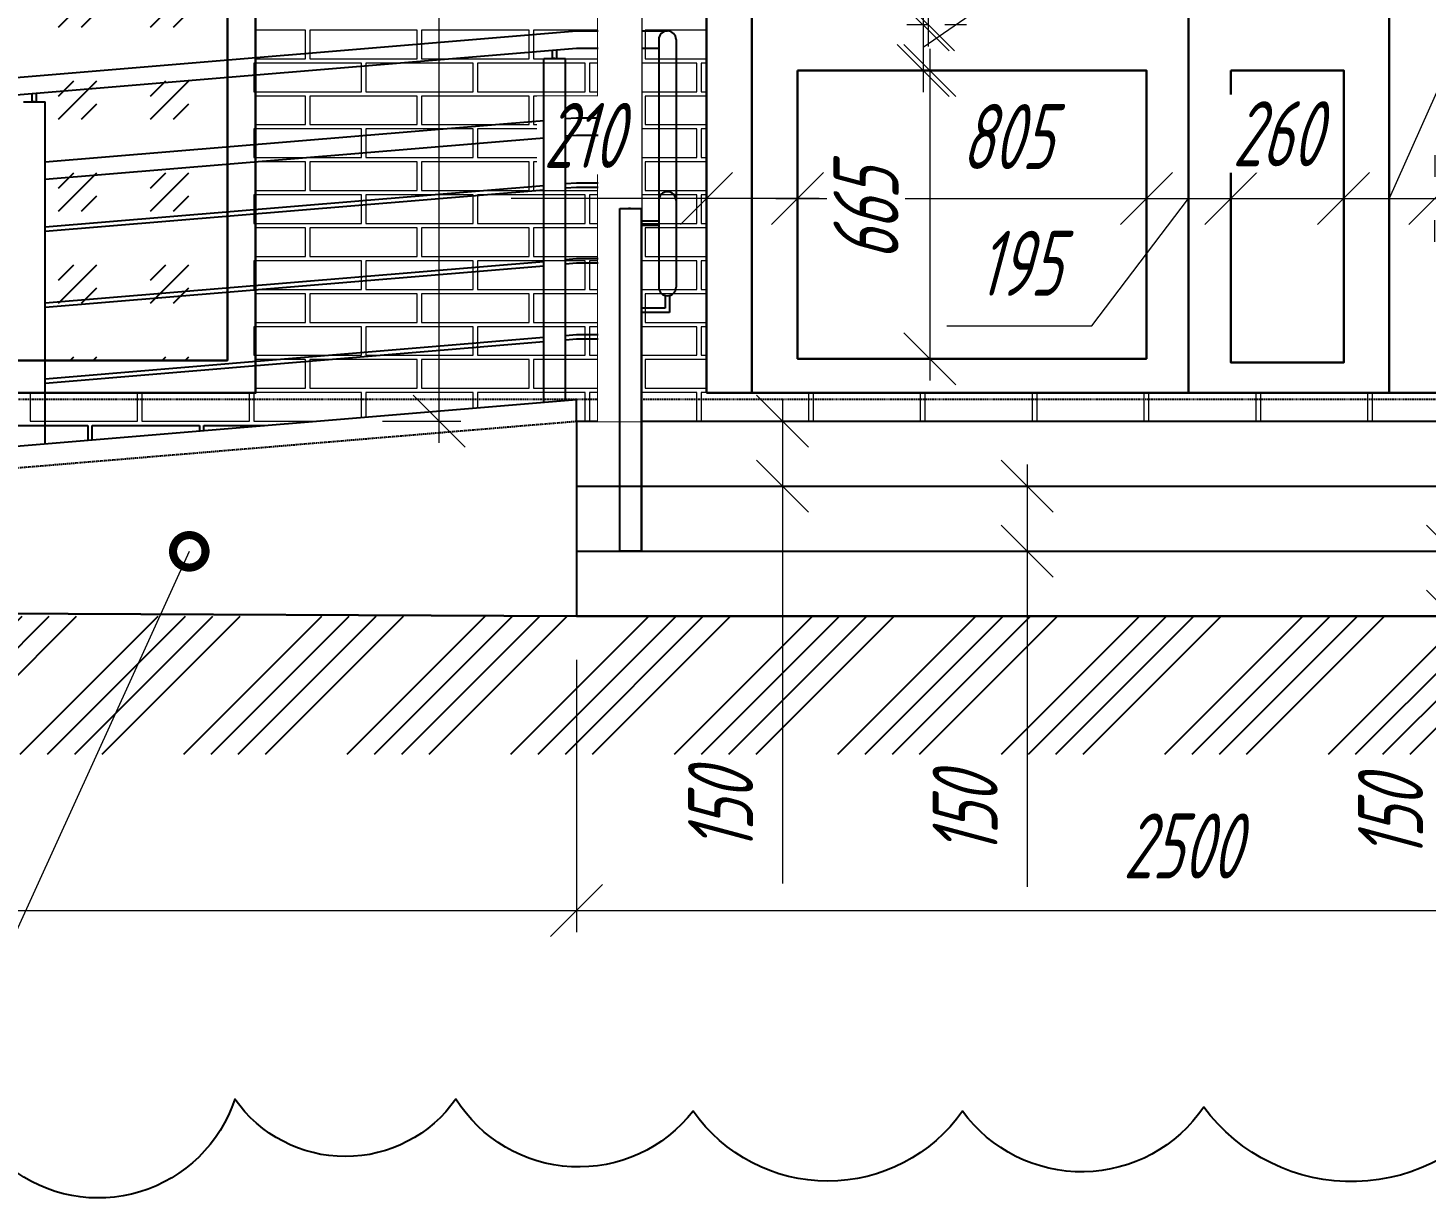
# Model space of a CAD drawing. Header units: millimetres. Extents: x -85477 to 745244, y -3684 to 128206.
# Drawn here: x 716084 to 719309, y 87668 to 90367 of the extents above; entities that cross this region are included whole.
import ezdxf

# ---------------------------------------------------------------- set-up
doc = ezdxf.new("R2010")
doc.units = ezdxf.units.MM
doc.set_wipeout_variables(frame=1)
doc.linetypes.add('HIDDEN2', pattern=[4.7625, 3.175, -1.5875])
doc.linetypes.add('JIS_02_0.7', pattern=[1.35, 0.75, -0.6])
for name, color, linetype, lineweight in [('РАЗМЕРЫ', 5, 'Continuous', 15), ('СТЕНЫ 01', 7, 'Continuous', 50), ('ТЕКСТ', 106, 'Continuous', 20)]:
    doc.layers.add(name, color=color, linetype=linetype, lineweight=lineweight)
doc.layers.add('ШТРИХОВКА', color=3, linetype='Continuous', transparency=0.5)
doc.styles.add('ism - 01', font='simplex.shx', dxfattribs={"width": 0.62, "oblique": 15, "height": 150})
doc.dimstyles.new('ism - 01', dxfattribs={"dimtxt": 150, "dimasz": 120, "dimexe": 50, "dimexo": 100, "dimgap": 65, "dimtad": 1, "dimdec": 0, "dimtxsty": 'ism - 01', "dimblk": 'OBLIQUE', "dimcen": 0, "dimdle": 50, "dimadec": 0, "dimazin": 0, "dimtfac": 1, "dimtdec": 0, "dimtmove": 0, "dimatfit": 3, "dimldrblk": 'OBLIQUE', "dimfxl": 1, "dimlwd": -1, "dimlwe": -1, "dimarcsym": 0})
doc.dimstyles.new('ism - 02', dxfattribs={"dimtxt": 150, "dimasz": 120, "dimexe": 50, "dimexo": 100, "dimgap": 65, "dimtad": 1, "dimdec": 0, "dimtxsty": 'ism - 01', "dimblk": 'OBLIQUE', "dimcen": 0, "dimdle": 50, "dimadec": 0, "dimazin": 0, "dimtfac": 1, "dimtdec": 0, "dimtmove": 1, "dimatfit": 3, "dimldrblk": 'OBLIQUE', "dimfxl": 1, "dimlwd": -1, "dimlwe": -1, "dimarcsym": 0})

# ---------------------------------------------------------------- blocks, each defined once
blk = doc.blocks.new('_Oblique')
at = {"color": 0, "lineweight": -2}
blk.add_line((-0.5, -0.5), (0.5, 0.5), dxfattribs=at)
blk = doc.blocks.new('*D327')
at = {"layer": 'Defpoints', "color": 0}
for p in [(716609.5, 92450), (717032.9, 92450), (716802.2, 89460)]:
    blk.add_point(p, dxfattribs=at)
at = {"layer": 'РАЗМЕРЫ', "color": 0}
for p, q in [((717032.9, 89410), (717032.9, 92500)), ((716709.5, 92450), (717082.9, 92450)), ((716902.2, 89460), (717082.9, 89460))]:
    blk.add_line(p, q, dxfattribs=at)
at = {"layer": 'РАЗМЕРЫ', "color": 0, "xscale": 120, "yscale": 120, "zscale": 120}
for p, rotation in [((717032.9, 92450), 90), ((717032.9, 89460), 270)]:
    blk.add_blockref('_Oblique', p, dxfattribs=dict(at, rotation=rotation))
at = {"layer": 'РАЗМЕРЫ', "color": 0, "insert": (716882.7, 90955), "char_height": 150, "attachment_point": 5, "rotation": 90, "style": 'ism - 01', "bg_fill": 3, "box_fill_scale": 1.1, "bg_fill_color": 256, "bg_fill_true_color": 13158600, "bg_fill_transparency": 0}
blk.add_mtext('2990', dxfattribs=at)
blk = doc.blocks.new('*D468')
at = {"layer": 'Defpoints', "color": 0}
for p in [(717649.5, 89973.3), (717649.5, 89973.3), (717859.6, 89973.3)]:
    blk.add_point(p, dxfattribs=at)
at = {"layer": 'РАЗМЕРЫ', "color": 0, "linetype": 'Continuous'}
for p, q in [((717649.5, 90073.3), (717649.5, 90023.3)), ((717859.6, 90073.3), (717859.6, 90023.3)), ((717649.5, 89973.3), (717198.9, 89973.3)), ((717909.6, 89973.3), (717649.5, 89973.3))]:
    blk.add_line(p, q, dxfattribs=at)
at = {"layer": 'РАЗМЕРЫ', "color": 0, "xscale": 120, "yscale": 120, "zscale": 120, "rotation": 180}
blk.add_blockref('_Oblique', (717649.5, 89973.3), dxfattribs=at)
at = {"layer": 'РАЗМЕРЫ', "color": 0, "xscale": 120, "yscale": 120, "zscale": 120}
blk.add_blockref('_Oblique', (717859.6, 89973.3), dxfattribs=at)
at = {"layer": 'РАЗМЕРЫ', "color": 0, "insert": (717364.2, 90119.1), "char_height": 150, "attachment_point": 5, "style": 'ism - 01', "bg_fill": 3, "box_fill_scale": 1.1, "bg_fill_color": 256, "bg_fill_true_color": 13158600, "bg_fill_transparency": 0}
blk.add_mtext('210', dxfattribs=at)
blk = doc.blocks.new('*D469')
at = {"layer": 'Defpoints', "color": 0}
for p in [(717859.6, 89973.3), (718664.4, 89973.3), (718664.4, 89973.3)]:
    blk.add_point(p, dxfattribs=at)
at = {"layer": 'РАЗМЕРЫ', "color": 0, "linetype": 'Continuous'}
for p, q in [((717859.6, 90073.3), (717859.6, 90023.3)), ((718664.4, 90073.3), (718664.4, 90023.3)), ((717809.6, 89973.3), (718714.4, 89973.3))]:
    blk.add_line(p, q, dxfattribs=at)
at = {"layer": 'РАЗМЕРЫ', "color": 0, "xscale": 120, "yscale": 120, "zscale": 120, "rotation": 180}
blk.add_blockref('_Oblique', (717859.6, 89973.3), dxfattribs=at)
at = {"layer": 'РАЗМЕРЫ', "color": 0, "xscale": 120, "yscale": 120, "zscale": 120}
blk.add_blockref('_Oblique', (718664.4, 89973.3), dxfattribs=at)
at = {"layer": 'РАЗМЕРЫ', "color": 0, "insert": (718342.1, 90116.4), "char_height": 150, "attachment_point": 5, "style": 'ism - 01', "bg_fill": 3, "box_fill_scale": 1.1, "bg_fill_color": 256, "bg_fill_true_color": 13158600, "bg_fill_transparency": 0}
blk.add_mtext('805', dxfattribs=at)
blk = doc.blocks.new('*D470')
at = {"layer": 'Defpoints', "color": 0}
for p in [(718664.4, 89973.3), (718859.4, 89973.3), (718859.4, 89973.3)]:
    blk.add_point(p, dxfattribs=at)
at = {"layer": 'РАЗМЕРЫ', "color": 0, "linetype": 'Continuous'}
for p, q in [((718538.6, 89679.7), (718761.9, 89973.3)), ((718614.4, 89973.3), (718909.4, 89973.3)), ((718664.4, 89873.3), (718664.4, 89923.3)), ((718859.4, 89873.3), (718859.4, 89923.3)), ((718204.1, 89679.7), (718538.6, 89679.7))]:
    blk.add_line(p, q, dxfattribs=at)
at = {"layer": 'РАЗМЕРЫ', "color": 0, "xscale": 120, "yscale": 120, "zscale": 120, "rotation": 180}
blk.add_blockref('_Oblique', (718664.4, 89973.3), dxfattribs=at)
at = {"layer": 'РАЗМЕРЫ', "color": 0, "xscale": 120, "yscale": 120, "zscale": 120}
blk.add_blockref('_Oblique', (718859.4, 89973.3), dxfattribs=at)
at = {"layer": 'РАЗМЕРЫ', "color": 0, "insert": (718371.4, 89824.1), "char_height": 150, "attachment_point": 5, "style": 'ism - 01', "bg_fill": 3, "box_fill_scale": 1.1, "bg_fill_color": 256, "bg_fill_true_color": 13158600, "bg_fill_transparency": 0}
blk.add_mtext('195', dxfattribs=at)
blk = doc.blocks.new('*D471')
at = {"layer": 'Defpoints', "color": 0}
for p in [(718859.4, 89973.3), (719119.4, 89973.3), (719119.4, 89973.3)]:
    blk.add_point(p, dxfattribs=at)
at = {"layer": 'РАЗМЕРЫ', "color": 0, "linetype": 'Continuous'}
for p, q in [((718859.4, 90073.3), (718859.4, 90023.3)), ((719119.4, 90073.3), (719119.4, 90023.3)), ((718809.4, 89973.3), (719169.4, 89973.3))]:
    blk.add_line(p, q, dxfattribs=at)
at = {"layer": 'РАЗМЕРЫ', "color": 0, "xscale": 120, "yscale": 120, "zscale": 120, "rotation": 180}
blk.add_blockref('_Oblique', (718859.4, 89973.3), dxfattribs=at)
at = {"layer": 'РАЗМЕРЫ', "color": 0, "xscale": 120, "yscale": 120, "zscale": 120}
blk.add_blockref('_Oblique', (719119.4, 89973.3), dxfattribs=at)
at = {"layer": 'РАЗМЕРЫ', "color": 0, "insert": (718964.4, 90122.9), "char_height": 150, "attachment_point": 5, "style": 'ism - 01', "bg_fill": 3, "box_fill_scale": 1.1, "bg_fill_color": 256, "bg_fill_true_color": 13158600, "bg_fill_transparency": 0}
blk.add_mtext('260', dxfattribs=at)
blk = doc.blocks.new('*D472')
at = {"layer": 'Defpoints', "color": 0}
for p in [(719119.4, 89973.3), (719329.5, 89973.3), (719329.5, 89973.3)]:
    blk.add_point(p, dxfattribs=at)
at = {"layer": 'РАЗМЕРЫ', "color": 0, "linetype": 'Continuous'}
for p, q in [((719350.1, 90254.5), (719224.5, 89973.3)), ((719680.7, 90254.5), (719350.1, 90254.5)), ((719069.4, 89973.3), (719379.5, 89973.3)), ((719119.4, 89873.3), (719119.4, 89923.3)), ((719329.5, 89873.3), (719329.5, 89923.3))]:
    blk.add_line(p, q, dxfattribs=at)
at = {"layer": 'РАЗМЕРЫ', "color": 0, "xscale": 120, "yscale": 120, "zscale": 120, "rotation": 180}
blk.add_blockref('_Oblique', (719119.4, 89973.3), dxfattribs=at)
at = {"layer": 'РАЗМЕРЫ', "color": 0, "xscale": 120, "yscale": 120, "zscale": 120}
blk.add_blockref('_Oblique', (719329.5, 89973.3), dxfattribs=at)
at = {"layer": 'РАЗМЕРЫ', "color": 0, "insert": (719515.4, 90400.3), "char_height": 150, "attachment_point": 5, "style": 'ism - 01', "bg_fill": 3, "box_fill_scale": 1.1, "bg_fill_color": 256, "bg_fill_true_color": 13158600, "bg_fill_transparency": 0}
blk.add_mtext('210', dxfattribs=at)
blk = doc.blocks.new('*D473')
at = {"layer": 'Defpoints', "color": 0}
for p in [(719329.5, 89973.3), (719729.5, 89973.3), (719729.5, 89973.3)]:
    blk.add_point(p, dxfattribs=at)
at = {"layer": 'РАЗМЕРЫ', "color": 0, "linetype": 'Continuous'}
for p, q in [((719329.5, 90073.3), (719329.5, 90023.3)), ((719729.5, 90073.3), (719729.5, 90023.3)), ((719279.5, 89973.3), (719779.5, 89973.3))]:
    blk.add_line(p, q, dxfattribs=at)
at = {"layer": 'РАЗМЕРЫ', "color": 0, "xscale": 120, "yscale": 120, "zscale": 120, "rotation": 180}
blk.add_blockref('_Oblique', (719329.5, 89973.3), dxfattribs=at)
at = {"layer": 'РАЗМЕРЫ', "color": 0, "xscale": 120, "yscale": 120, "zscale": 120}
blk.add_blockref('_Oblique', (719729.5, 89973.3), dxfattribs=at)
at = {"layer": 'РАЗМЕРЫ', "color": 0, "insert": (719529.5, 90113.3), "char_height": 150, "attachment_point": 5, "style": 'ism - 01', "bg_fill": 3, "box_fill_scale": 1.1, "bg_fill_color": 256, "bg_fill_true_color": 13158600, "bg_fill_transparency": 0}
blk.add_mtext('400', dxfattribs=at)
blk = doc.blocks.new('*D480')
at = {"layer": 'Defpoints', "color": 0}
for p in [(718162, 91569), (718262, 91569), (718262, 90374)]:
    blk.add_point(p, dxfattribs=at)
at = {"layer": 'РАЗМЕРЫ', "color": 0, "linetype": 'Continuous'}
for p, q in [((718162, 90324), (718162, 91619)), ((718162, 91569), (718112, 91569)), ((718162, 90374), (718112, 90374))]:
    blk.add_line(p, q, dxfattribs=at)
at = {"layer": 'РАЗМЕРЫ', "color": 0, "xscale": 120, "yscale": 120, "zscale": 120}
for p, rotation in [((718162, 91569), 90), ((718162, 90374), 270)]:
    blk.add_blockref('_Oblique', p, dxfattribs=dict(at, rotation=rotation))
at = {"layer": 'РАЗМЕРЫ', "color": 0, "insert": (718017.7, 90971.5), "char_height": 150, "attachment_point": 5, "rotation": 90, "style": 'ism - 01', "bg_fill": 3, "box_fill_scale": 1.1, "bg_fill_color": 256, "bg_fill_true_color": 13158600, "bg_fill_transparency": 0}
blk.add_mtext('1195', dxfattribs=at)
blk = doc.blocks.new('*D481')
at = {"layer": 'Defpoints', "color": 0}
for p in [(718149.5, 90374), (718149.5, 90269), (718165, 90269)]:
    blk.add_point(p, dxfattribs=at)
at = {"layer": 'РАЗМЕРЫ', "color": 0, "linetype": 'Continuous'}
for p, q in [((718422.4, 90844.9), (718422.4, 90510.5)), ((718422.4, 90510.5), (718149.5, 90321.5)), ((718149.5, 90424), (718149.5, 90219)), ((718249.5, 90374), (718199.5, 90374)), ((718065, 90269), (718099.5, 90269))]:
    blk.add_line(p, q, dxfattribs=at)
at = {"layer": 'РАЗМЕРЫ', "color": 0, "xscale": 120, "yscale": 120, "zscale": 120}
for p, rotation in [((718149.5, 90374), 270), ((718149.5, 90269), 90)]:
    blk.add_blockref('_Oblique', p, dxfattribs=dict(at, rotation=rotation))
at = {"layer": 'РАЗМЕРЫ', "color": 0, "insert": (718279.3, 90677.7), "char_height": 150, "attachment_point": 5, "rotation": 90, "style": 'ism - 01', "bg_fill": 3, "box_fill_scale": 1.1, "bg_fill_color": 256, "bg_fill_true_color": 13158600, "bg_fill_transparency": 0}
blk.add_mtext('105', dxfattribs=at)
blk = doc.blocks.new('*D482')
at = {"layer": 'Defpoints', "color": 0}
for p in [(718165, 90269), (718165, 89604), (718165, 89604)]:
    blk.add_point(p, dxfattribs=at)
at = {"layer": 'РАЗМЕРЫ', "color": 0, "linetype": 'Continuous'}
for p, q in [((718165, 90319), (718165, 89554)), ((718265, 90269), (718215, 90269)), ((718265, 89604), (718215, 89604))]:
    blk.add_line(p, q, dxfattribs=at)
at = {"layer": 'РАЗМЕРЫ', "color": 0, "xscale": 120, "yscale": 120, "zscale": 120}
for p, rotation in [((718165, 90269), 90), ((718165, 89604), 270)]:
    blk.add_blockref('_Oblique', p, dxfattribs=dict(at, rotation=rotation))
at = {"layer": 'РАЗМЕРЫ', "color": 0, "insert": (718017.6, 89936.5), "char_height": 150, "attachment_point": 5, "rotation": 90, "style": 'ism - 01', "bg_fill": 3, "box_fill_scale": 1.1, "bg_fill_color": 256, "bg_fill_true_color": 13158600, "bg_fill_transparency": 0}
blk.add_mtext('665', dxfattribs=at)
blk = doc.blocks.new('*D1115')
at = {"layer": 'Defpoints', "color": 0}
for p in [(717957.2, 89459.9), (717825.3, 89309.9), (717957.2, 89309.9)]:
    blk.add_point(p, dxfattribs=at)
at = {"layer": 'РАЗМЕРЫ', "color": 0}
for p, q in [((717825.3, 89509.9), (717825.3, 89259.9)), ((717857.2, 89459.9), (717775.3, 89459.9)), ((717857.2, 89309.9), (717775.3, 89309.9)), ((717825.3, 89309.9), (717825.3, 88393.9))]:
    blk.add_line(p, q, dxfattribs=at)
at = {"layer": 'РАЗМЕРЫ', "color": 0, "xscale": 120, "yscale": 120, "zscale": 120}
for p, rotation in [((717825.3, 89459.9), 90), ((717825.3, 89309.9), 270)]:
    blk.add_blockref('_Oblique', p, dxfattribs=dict(at, rotation=rotation))
at = {"layer": 'РАЗМЕРЫ', "color": 0, "insert": (717682.2, 88559.2), "char_height": 150, "attachment_point": 5, "rotation": 90, "style": 'ism - 01'}
blk.add_mtext('150', dxfattribs=at)
blk = doc.blocks.new('*D1120')
at = {"layer": 'Defpoints', "color": 0}
for p in [(719849.5, 89310), (718389.3, 89160), (719849.5, 89160)]:
    blk.add_point(p, dxfattribs=at)
at = {"layer": 'РАЗМЕРЫ', "color": 0}
for p, q in [((718389.3, 89360), (718389.3, 89110)), ((719749.5, 89310), (718339.3, 89310)), ((719749.5, 89160), (718339.3, 89160)), ((718389.3, 89160), (718389.3, 88385.7))]:
    blk.add_line(p, q, dxfattribs=at)
at = {"layer": 'РАЗМЕРЫ', "color": 0, "xscale": 120, "yscale": 120, "zscale": 120}
for p, rotation in [((718389.3, 89310), 90), ((718389.3, 89160), 270)]:
    blk.add_blockref('_Oblique', p, dxfattribs=dict(at, rotation=rotation))
at = {"layer": 'РАЗМЕРЫ', "color": 0, "insert": (718246.2, 88551), "char_height": 150, "attachment_point": 5, "rotation": 90, "style": 'ism - 01'}
blk.add_mtext('150', dxfattribs=at)
blk = doc.blocks.new('*D1122')
at = {"layer": 'Defpoints', "color": 0}
for p in [(719849.5, 89160), (719370.6, 89010), (719849.5, 89010)]:
    blk.add_point(p, dxfattribs=at)
at = {"layer": 'РАЗМЕРЫ', "color": 0}
for p, q in [((719370.6, 89210), (719370.6, 88960)), ((719749.5, 89160), (719320.6, 89160)), ((719749.5, 89010), (719320.6, 89010)), ((719370.6, 89010), (719370.6, 88377.4))]:
    blk.add_line(p, q, dxfattribs=at)
at = {"layer": 'РАЗМЕРЫ', "color": 0, "xscale": 120, "yscale": 120, "zscale": 120}
for p, rotation in [((719370.6, 89160), 90), ((719370.6, 89010), 270)]:
    blk.add_blockref('_Oblique', p, dxfattribs=dict(at, rotation=rotation))
at = {"layer": 'РАЗМЕРЫ', "color": 0, "insert": (719227.5, 88542.7), "char_height": 150, "attachment_point": 5, "rotation": 90, "style": 'ism - 01'}
blk.add_mtext('150', dxfattribs=at)
blk = doc.blocks.new('_DotSmall')
at = {"color": 0, "linetype": 'ByBlock', "const_width": 0.5}
blk.add_lwpolyline([(-0.0625, 0, 1), (0.0625, 0, 1)], format="xyb", close=True, dxfattribs=at)
blk = doc.blocks.new('*D1139')
at = {"layer": 'Defpoints', "color": 0}
for p in [(712249.5, 89060.3), (717349.5, 89009.9), (717349.5, 88331.4)]:
    blk.add_point(p, dxfattribs=at)
at = {"layer": 'РАЗМЕРЫ', "color": 0}
for p, q in [((712249.5, 88960.3), (712249.5, 88281.4)), ((717349.5, 88909.9), (717349.5, 88281.4)), ((712199.5, 88331.4), (717399.5, 88331.4))]:
    blk.add_line(p, q, dxfattribs=at)
at = {"layer": 'РАЗМЕРЫ', "color": 0, "xscale": 120, "yscale": 120, "zscale": 120, "rotation": 180}
blk.add_blockref('_Oblique', (712249.5, 88331.4), dxfattribs=at)
at = {"layer": 'РАЗМЕРЫ', "color": 0, "xscale": 120, "yscale": 120, "zscale": 120}
blk.add_blockref('_Oblique', (717349.5, 88331.4), dxfattribs=at)
at = {"layer": 'РАЗМЕРЫ', "color": 0, "insert": (714799.5, 88474.5), "char_height": 150, "attachment_point": 5, "style": 'ism - 01'}
blk.add_mtext('5100', dxfattribs=at)
blk = doc.blocks.new('*D1140')
at = {"layer": 'Defpoints', "color": 0}
for p in [(717349.5, 89009.9), (719849.5, 89010), (719849.5, 88331.4)]:
    blk.add_point(p, dxfattribs=at)
at = {"layer": 'РАЗМЕРЫ', "color": 0}
for p, q in [((717349.5, 88909.9), (717349.5, 88281.4)), ((719849.5, 88910), (719849.5, 88281.4)), ((717299.5, 88331.4), (719899.5, 88331.4))]:
    blk.add_line(p, q, dxfattribs=at)
at = {"layer": 'РАЗМЕРЫ', "color": 0, "xscale": 120, "yscale": 120, "zscale": 120, "rotation": 180}
blk.add_blockref('_Oblique', (717349.5, 88331.4), dxfattribs=at)
at = {"layer": 'РАЗМЕРЫ', "color": 0, "xscale": 120, "yscale": 120, "zscale": 120}
blk.add_blockref('_Oblique', (719849.5, 88331.4), dxfattribs=at)
at = {"layer": 'РАЗМЕРЫ', "color": 0, "insert": (718745.5, 88480.3), "char_height": 150, "attachment_point": 5, "style": 'ism - 01'}
blk.add_mtext('2500', dxfattribs=at)

msp = doc.modelspace()

# ---------------------------------------------------------------- hatches: boundary and pattern name
at = {"layer": 'ШТРИХОВКА', "transparency": 33554508}
h = msp.add_hatch(dxfattribs=at)
h.set_pattern_fill('GOST_GLASS', color=4, scale=25)
h.set_pattern_definition([(45, (63000, 1e-11), (212.132034, 0), [125, -175]), (45, (63053.03, 1e-11), (212.132034, 0), [50, -250]), (45, (63000, 53.03), (212.132034, 0), [50, -250])])
h.paths.add_polyline_path([(710789.5, 92351), (713331.5, 92351), (713331.5, 91686), (710789.5, 91686)])
h.paths.add_polyline_path([(713331.5, 91636), (712089.5, 91636), (712089.5, 89590), (713331.5, 89590)])
h.paths.add_polyline_path([(710789.5, 91636), (712034.5, 91636), (712034.5, 89590), (710789.5, 89590)])
h.paths.add_polyline_path([(716544.5, 91650), (715554.5, 91650), (715554.5, 89600), (716544.5, 89600)])
h.paths.add_polyline_path([(714504.5, 91650), (715499.5, 91650), (715499.5, 89600), (714504.5, 89600)])
h.paths.add_polyline_path([(714504.5, 92365), (716544.5, 92365), (716544.5, 91700), (714504.5, 91700)])
at = {"layer": 'ШТРИХОВКА', "true_color": 0x000000}
h = msp.add_hatch(dxfattribs=at)
h.set_pattern_fill('ANSI34', color=18, scale=14)
h.set_pattern_definition([(45, (94518.35, 11778.1), (-188.58538, 188.58538), []), (45, (94581.21, 11778.1), (-188.58538, 188.58538), []), (45, (94644.08, 11778.1), (-188.58538, 188.58538), []), (45, (94706.94, 11778.1), (-188.58538, 188.58538), [])])
h.paths.add_polyline_path([(707934.4, 89010.3), (722324, 89010.3), (722324, 88692), (707934.4, 88692)])

# ---------------------------------------------------------------- linework, layer by layer
for p, q in [((717294.5, 90296.1), (717294.5, 90315.3)), ((717304.5, 90296.1), (717304.5, 90316.1)), ((717274.5, 90296.1), (717324.5, 90296.1)), ((717299.5, 90296.1), (717294.5, 90296.1)), ((717299.5, 90296.1), (717304.5, 90296.1)), ((716094.5, 90196.2), (716094.5, 90215.4)), ((716104.5, 90196.2), (716104.5, 90216.2)), ((716074.5, 90196.2), (716124.5, 90196.2)), ((716099.5, 90196.2), (716094.5, 90196.2)), ((716099.5, 90196.2), (716104.5, 90196.2)), ((716124.5, 89407.9), (716124.5, 90196.2)), ((717324.5, 89832.8), (717349.5, 89834.9)), ((717324.5, 89822.8), (717349.5, 89824.9)), ((717554.5, 89749.7), (717554.5, 89720.9)), ((717564.5, 89749.7), (717564.5, 89710.9)), ((717324.5, 89657.8), (717349.5, 89659.9)), ((717324.5, 89647.8), (717349.5, 89649.9)), ((717349.5, 89459.9), (717349.5, 89509.9)), ((717349.5, 89459.9), (719849.5, 89460)), ((717349.5, 89460), (717349.5, 89009.9)), ((717349.5, 89309.9), (719849.5, 89310)), ((717349.5, 89159.9), (719849.5, 89160)), ((717499.5, 89159.9), (717449.5, 89159.9))]:
    msp.add_line(p, q)
at = {"color": 9}
for p, q in [((715974.5, 89450), (716222.5, 89450)), ((716222.5, 89450), (716222.5, 89416)), ((716232.5, 89450), (716480.5, 89450)), ((716232.5, 89416.9), (716232.5, 89450)), ((716480.5, 89450), (716480.5, 89437.5)), ((716490.5, 89438.3), (716490.5, 89450))]:
    msp.add_line(p, q, dxfattribs=at)
at = {"lineweight": 30}
for p, q in [((707916, 89057), (717349.5, 89009.9)), ((717349.5, 89009.9), (719849.5, 89010))]:
    msp.add_line(p, q, dxfattribs=at)
msp.add_lwpolyline([(717499.5, 89460), (717399.5, 89460), (717399.5, 92477), (717499.5, 92477)], close=True)
msp.add_lwpolyline([(717349.5, 89460), (719849.5, 89460), (719849.5, 89000)])
for centre, start, end in [((717559.5, 90339.9), 0, 180), ((717559.5, 89769.1), 180, 0)]:
    msp.add_arc(centre, 20, start, end)
at = {"layer": 'РАЗМЕРЫ', "color": 9, "transparency": 33554559}
for points in [[(716609.5, 90295.9), (716724.5, 90295.9), (716724.5, 90361.9), (716609.5, 90361.9)], [(717649.5, 90361.9), (717508.5, 90361.9), (717508.5, 90295.9), (717649.5, 90295.9)], [(717649.5, 90285.9), (717637.5, 90285.9), (717637.5, 90219.9), (717649.5, 90219.9)], [(716609.5, 90143.9), (716724.5, 90143.9), (716724.5, 90209.9), (716609.5, 90209.9)], [(717649.5, 90209.9), (717508.5, 90209.9), (717508.5, 90143.9), (717649.5, 90143.9)], [(717649.5, 90133.9), (717637.5, 90133.9), (717637.5, 90067.9), (717649.5, 90067.9)], [(716609.5, 89991.9), (716724.5, 89991.9), (716724.5, 90057.9), (716609.5, 90057.9)], [(717649.5, 90057.9), (717508.5, 90057.9), (717508.5, 89991.9), (717649.5, 89991.9)], [(717649.5, 89981.9), (717637.5, 89981.9), (717637.5, 89915.9), (717649.5, 89915.9)], [(716609.5, 89839.9), (716724.5, 89839.9), (716724.5, 89905.9), (716609.5, 89905.9)], [(717649.5, 89905.9), (717508.5, 89905.9), (717508.5, 89839.9), (717649.5, 89839.9)], [(717649.5, 89829.9), (717637.5, 89829.9), (717637.5, 89763.9), (717649.5, 89763.9)], [(716609.5, 89687.9), (716724.5, 89687.9), (716724.5, 89753.9), (716609.5, 89753.9)], [(717649.5, 89753.9), (717508.5, 89753.9), (717508.5, 89687.9), (717649.5, 89687.9)], [(717649.5, 89677.9), (717637.5, 89677.9), (717637.5, 89611.9), (717649.5, 89611.9)], [(716609.5, 89535.9), (716724.5, 89535.9), (716724.5, 89601.9), (716609.5, 89601.9)], [(717649.5, 89601.9), (717508.5, 89601.9), (717508.5, 89535.9), (717649.5, 89535.9)]]:
    msp.add_lwpolyline(points, dxfattribs=at)
for points in [[(716734.5, 90295.9), (716982.5, 90295.9), (716982.5, 90361.9), (716734.5, 90361.9)], [(716992.5, 90295.9), (717240.5, 90295.9), (717240.5, 90361.9), (716992.5, 90361.9)], [(717250.5, 90295.9), (717498.5, 90295.9), (717498.5, 90361.9), (717250.5, 90361.9)], [(716605.5, 90219.9), (716853.5, 90219.9), (716853.5, 90285.9), (716605.5, 90285.9)], [(716863.5, 90219.9), (717111.5, 90219.9), (717111.5, 90285.9), (716863.5, 90285.9)], [(717121.5, 90219.9), (717369.5, 90219.9), (717369.5, 90285.9), (717121.5, 90285.9)], [(717379.5, 90219.9), (717627.5, 90219.9), (717627.5, 90285.9), (717379.5, 90285.9)], [(716734.5, 90143.9), (716982.5, 90143.9), (716982.5, 90209.9), (716734.5, 90209.9)], [(716992.5, 90143.9), (717240.5, 90143.9), (717240.5, 90209.9), (716992.5, 90209.9)], [(717250.5, 90143.9), (717498.5, 90143.9), (717498.5, 90209.9), (717250.5, 90209.9)], [(716605.5, 90067.9), (716853.5, 90067.9), (716853.5, 90133.9), (716605.5, 90133.9)], [(716863.5, 90067.9), (717111.5, 90067.9), (717111.5, 90133.9), (716863.5, 90133.9)], [(717121.5, 90067.9), (717369.5, 90067.9), (717369.5, 90133.9), (717121.5, 90133.9)], [(717379.5, 90067.9), (717627.5, 90067.9), (717627.5, 90133.9), (717379.5, 90133.9)], [(716734.5, 89991.9), (716982.5, 89991.9), (716982.5, 90057.9), (716734.5, 90057.9)], [(716992.5, 89991.9), (717240.5, 89991.9), (717240.5, 90057.9), (716992.5, 90057.9)], [(717250.5, 89991.9), (717498.5, 89991.9), (717498.5, 90057.9), (717250.5, 90057.9)], [(716605.5, 89915.9), (716853.5, 89915.9), (716853.5, 89981.9), (716605.5, 89981.9)], [(716863.5, 89915.9), (717111.5, 89915.9), (717111.5, 89981.9), (716863.5, 89981.9)], [(717121.5, 89915.9), (717369.5, 89915.9), (717369.5, 89981.9), (717121.5, 89981.9)], [(717379.5, 89915.9), (717627.5, 89915.9), (717627.5, 89981.9), (717379.5, 89981.9)], [(716734.5, 89839.9), (716982.5, 89839.9), (716982.5, 89905.9), (716734.5, 89905.9)], [(716992.5, 89839.9), (717240.5, 89839.9), (717240.5, 89905.9), (716992.5, 89905.9)], [(717250.5, 89839.9), (717498.5, 89839.9), (717498.5, 89905.9), (717250.5, 89905.9)], [(716605.5, 89763.9), (716853.5, 89763.9), (716853.5, 89829.9), (716605.5, 89829.9)], [(716863.5, 89763.9), (717111.5, 89763.9), (717111.5, 89829.9), (716863.5, 89829.9)], [(717121.5, 89763.9), (717369.5, 89763.9), (717369.5, 89829.9), (717121.5, 89829.9)], [(717379.5, 89763.9), (717627.5, 89763.9), (717627.5, 89829.9), (717379.5, 89829.9)], [(716734.5, 89687.9), (716982.5, 89687.9), (716982.5, 89753.9), (716734.5, 89753.9)], [(716992.5, 89687.9), (717240.5, 89687.9), (717240.5, 89753.9), (716992.5, 89753.9)], [(717250.5, 89687.9), (717498.5, 89687.9), (717498.5, 89753.9), (717250.5, 89753.9)], [(716605.5, 89611.9), (716853.5, 89611.9), (716853.5, 89677.9), (716605.5, 89677.9)], [(716863.5, 89611.9), (717111.5, 89611.9), (717111.5, 89677.9), (716863.5, 89677.9)], [(717121.5, 89611.9), (717369.5, 89611.9), (717369.5, 89677.9), (717121.5, 89677.9)], [(717379.5, 89611.9), (717627.5, 89611.9), (717627.5, 89677.9), (717379.5, 89677.9)], [(716734.5, 89535.9), (716982.5, 89535.9), (716982.5, 89601.9), (716734.5, 89601.9)], [(716992.5, 89535.9), (717240.5, 89535.9), (717240.5, 89601.9), (716992.5, 89601.9)], [(717250.5, 89535.9), (717498.5, 89535.9), (717498.5, 89601.9), (717250.5, 89601.9)], [(716089.5, 89459.9), (716337.5, 89459.9), (716337.5, 89525.9), (716089.5, 89525.9)], [(716347.5, 89459.9), (716595.5, 89459.9), (716595.5, 89525.9), (716347.5, 89525.9)], [(717379.5, 89459.9), (717627.5, 89459.9), (717627.5, 89525.9), (717379.5, 89525.9)], [(717637.5, 89459.9), (717885.5, 89459.9), (717885.5, 89525.9), (717637.5, 89525.9)], [(717895.5, 89459.9), (718143.5, 89459.9), (718143.5, 89525.9), (717895.5, 89525.9)], [(718153.5, 89459.9), (718401.5, 89459.9), (718401.5, 89525.9), (718153.5, 89525.9)], [(718411.5, 89459.9), (718659.5, 89459.9), (718659.5, 89525.9), (718411.5, 89525.9)], [(718669.5, 89459.9), (718917.5, 89459.9), (718917.5, 89525.9), (718669.5, 89525.9)], [(718927.5, 89459.9), (719175.5, 89459.9), (719175.5, 89525.9), (718927.5, 89525.9)], [(719185.5, 89459.9), (719433.5, 89459.9), (719433.5, 89525.9), (719185.5, 89525.9)]]:
    msp.add_lwpolyline(points, close=True, dxfattribs=at)
at = {"layer": 'РАЗМЕРЫ', "color": 0, "transparency": 33554559}
msp.add_lwpolyline([(717349.5, 89459.9), (717369.5, 89459.9), (717369.5, 89525.9), (717121.5, 89525.9), (717121.5, 89490.9)], dxfattribs=at)
at = {"layer": 'СТЕНЫ 01', "lineweight": 30}
for points in [[(717649.5, 89525), (719799.5, 89525), (719799.5, 92477), (717649.5, 92477)], [(714434.5, 89525), (716609.5, 89525), (716609.5, 92450), (714434.5, 92450)], [(716544.5, 91650), (715554.5, 91650), (715554.5, 89600), (716544.5, 89600)], [(717754.7, 91638.9), (719224.3, 91640), (719224.7, 89525), (717754.3, 89525)], [(717859.6, 90269), (718664.4, 90269), (718664.4, 89604), (717859.6, 89604)], [(718859.4, 90269), (719119.6, 90269), (719119.6, 89595), (718859.4, 89595)]]:
    msp.add_lwpolyline(points, close=True, dxfattribs=at)
msp.add_lwpolyline([(718761.9, 91639.6), (718761.9, 89525)], dxfattribs=at)
at = {"layer": 'ТЕКСТ', "color": 0}
msp.add_line((716456.6, 89159.8), (715976.2, 88106.2), dxfattribs=at)

# ---------------------------------------------------------------- block references
at = {"layer": 'ТЕКСТ', "color": 0, "xscale": 150.0000000000001, "yscale": 150, "zscale": 150, "rotation": 65.49404274144516}
msp.add_blockref('_DotSmall', (716456.6, 89159.8), dxfattribs=at)

# ---------------------------------------------------------------- dimensions: what is measured, and where the dimension line sits
at = {"layer": 'РАЗМЕРЫ'}
for base, p1, p2, picture, middle in [((717825.3, 89309.9), (717957.2, 89459.9), (717957.2, 89309.9), '*D1115', (717825.3, 88559.2)), ((718389.3, 89160), (719849.5, 89310), (719849.5, 89160), '*D1120', (718389.3, 88551)), ((719370.6, 89010), (719849.5, 89160), (719849.5, 89010), '*D1122', (719405, 88542.7))]:
    dim = msp.add_linear_dim(base=base, p1=p1, p2=p2, angle=90, dimstyle='ism - 02', override={"dimlfac": 1, "dimtxsty": 'ism - 01', "dimtolj": 0}, dxfattribs=at)
    dim.commit()
    dim.dimension.update_dxf_attribs({"geometry": picture, "text_midpoint": middle, "dimtype": 160})
dim = msp.add_linear_dim(base=(717349.5, 88331.4), p1=(712249.5, 89060.3), p2=(717349.5, 89009.9), dimstyle='ism - 02', override={"dimlfac": 1, "dimtxsty": 'ism - 01', "dimtolj": 0}, dxfattribs=at)
dim.commit()
dim.dimension.update_dxf_attribs({"geometry": '*D1139', "text_midpoint": (714799.5, 88474.5)})
dim = msp.add_linear_dim(base=(719849.5, 88331.4), p1=(717349.5, 89009.9), p2=(719849.5, 89010), dimstyle='ism - 02', override={"dimlfac": 1, "dimtxsty": 'ism - 01', "dimtolj": 0}, dxfattribs=at)
dim.commit()
dim.dimension.update_dxf_attribs({"geometry": '*D1140', "text_midpoint": (718745.5, 88331.4), "dimtype": 160})

# ---------------------------------------------------------------- next in the draw order: dimensions: what is measured, and where the dimension line sits
for base, p1, p2, override, picture, middle in [((717032.9, 92450), (716802.2, 89460), (716609.5, 92450), {"dimtfill": 1}, '*D327', (716882.7, 90955)), ((718162, 91569), (718262, 90374), (718262, 91569), {"dimfxl": 2, "dimtfill": 1}, '*D480', (718017.7, 90971.5))]:
    dim = msp.add_linear_dim(base=base, p1=p1, p2=p2, angle=90, dimstyle='ism - 01', override=override, dxfattribs=at)
    dim.commit()
    dim.dimension.update_dxf_attribs({"geometry": picture, "text_midpoint": middle})
for base, p1, p2, override, picture, middle in [((719329.5, 89973.3), (719119.4, 89973.3), (719329.5, 89973.3), {"dimtmove": 1, "dimfxl": 2, "dimtfill": 1}, '*D472', (719415.1, 90254.5)), ((718664.4, 89973.3), (717859.6, 89973.3), (718664.4, 89973.3), {"dimfxl": 2, "dimtfill": 1}, '*D469', (718342.1, 89973.3))]:
    dim = msp.add_linear_dim(base=base, p1=p1, p2=p2, dimstyle='ism - 01', override=override, dxfattribs=at)
    dim.commit()
    dim.dimension.update_dxf_attribs({"geometry": picture, "text_midpoint": middle, "dimtype": 160})

# ---------------------------------------------------------------- next in the draw order: linework, layer by layer
for p, q in [((716124.5, 89732.9), (717274.5, 89828.6)), ((716124.5, 89722.9), (717274.5, 89818.6)), ((716124.5, 89557.9), (717274.5, 89653.6)), ((716124.5, 89547.9), (717274.5, 89643.6)), ((712249.5, 89085.3), (717349.5, 89509.9))]:
    msp.add_line(p, q)
at = {"linetype": 'HIDDEN2'}
msp.add_line((712249.5, 89035.3), (717349.5, 89459.9), dxfattribs=at)
at = {"color": 9}
msp.add_line((716490.5, 89450), (716630, 89450), dxfattribs=at)
at = {"layer": 'РАЗМЕРЫ', "color": 0, "transparency": 33554559}
for points in [[(716853.5, 89468.6), (716853.5, 89525.9), (716605.5, 89525.9), (716605.5, 89459.9), (716748.8, 89459.9)], [(717111.5, 89490), (717111.5, 89525.9), (716863.5, 89525.9), (716863.5, 89469.4)]]:
    msp.add_lwpolyline(points, dxfattribs=at)
at = {"layer": 'СТЕНЫ 01', "linetype": 'JIS_02_0.7', "lineweight": -3, "ltscale": 2}
msp.add_lwpolyline([(724146.8, 89510), (707111.9, 89510)], dxfattribs=at)

# ---------------------------------------------------------------- next in the draw order: dimensions: what is measured, and where the dimension line sits
at = {"layer": 'РАЗМЕРЫ'}
dim = msp.add_linear_dim(base=(718149.5, 90269), p1=(718149.5, 90374), p2=(718165, 90269), angle=90, dimstyle='ism - 01', override={"dimtmove": 1, "dimfxl": 2, "dimtfill": 1}, dxfattribs=at)
dim.commit()
dim.dimension.update_dxf_attribs({"geometry": '*D481', "text_midpoint": (718422.4, 90575.5), "dimtype": 160})
dim = msp.add_linear_dim(base=(719729.5, 89973.3), p1=(719329.5, 89973.3), p2=(719729.5, 89973.3), dimstyle='ism - 01', override={"dimfxl": 2, "dimtfill": 1}, dxfattribs=at)
dim.commit()
dim.dimension.update_dxf_attribs({"geometry": '*D473', "text_midpoint": (719529.5, 90113.3)})
dim = msp.add_linear_dim(base=(718859.4, 89973.3), p1=(718664.4, 89973.3), p2=(718859.4, 89973.3), dimstyle='ism - 01', override={"dimtmove": 1, "dimfxl": 2, "dimtfill": 1}, dxfattribs=at)
dim.commit()
dim.dimension.update_dxf_attribs({"geometry": '*D470', "text_midpoint": (718473.6, 89679.7), "dimtype": 160})

# ---------------------------------------------------------------- next in the draw order: dimensions: what is measured, and where the dimension line sits
dim = msp.add_linear_dim(base=(718165, 89604), p1=(718165, 90269), p2=(718165, 89604), angle=90, dimstyle='ism - 01', override={"dimfxl": 2, "dimtfill": 1}, dxfattribs=at)
dim.commit()
dim.dimension.update_dxf_attribs({"geometry": '*D482', "text_midpoint": (718017.6, 89936.5)})
dim = msp.add_linear_dim(base=(719119.4, 89973.3), p1=(718859.4, 89973.3), p2=(719119.4, 89973.3), dimstyle='ism - 01', override={"dimtmove": 1, "dimfxl": 2, "dimtfill": 1}, dxfattribs=at)
dim.commit()
dim.dimension.update_dxf_attribs({"geometry": '*D471', "text_midpoint": (718964.4, 89977.1), "dimtype": 160})

# ---------------------------------------------------------------- next in the draw order: wipeouts: each hides what was drawn before it
msp.add_wipeout([(717499.5, 89460), (717399.5, 89460), (717399.5, 92477), (717499.5, 92477)])

# ---------------------------------------------------------------- next in the draw order: linework, layer by layer
for p, q in [((717349.5, 90359.9), (717399.5, 90359.9)), ((717499.5, 90359.9), (717559.5, 90359.9)), ((717349.5, 90319.9), (717399.5, 90319.9)), ((717499.5, 90319.9), (717539.5, 90319.9)), ((717349.5, 89834.9), (717399.5, 89834.9)), ((717349.5, 89824.9), (717399.5, 89824.9)), ((717554.5, 89720.9), (717499.5, 89720.9)), ((717564.5, 89710.9), (717499.5, 89710.9)), ((717349.5, 89659.9), (717399.5, 89659.9)), ((717349.5, 89649.9), (717399.5, 89649.9)), ((717499.5, 89460), (717499.5, 89159.9))]:
    msp.add_line(p, q)

# ---------------------------------------------------------------- next in the draw order: dimensions: what is measured, and where the dimension line sits
dim = msp.add_linear_dim(base=(717649.5, 89973.3), p1=(717859.6, 89973.3), p2=(717649.5, 89973.3), dimstyle='ism - 01', override={"dimlfac": 1, "dimtxsty": 'ism - 01', "dimfxl": 2, "dimtfill": 1, "dimtolj": 0}, dxfattribs=at)
dim.commit()
dim.dimension.update_dxf_attribs({"geometry": '*D468', "text_midpoint": (717364.2, 90119.1)})

# ---------------------------------------------------------------- next in the draw order: linework, layer by layer
for p, q in [((712249.5, 89935.3), (717349.5, 90359.9)), ((717539.5, 90339.9), (717539.5, 89769.1)), ((717579.5, 90339.9), (717579.5, 89769.1)), ((712249.5, 89895.3), (717349.5, 90319.9)), ((717274.5, 89503.6), (717274.5, 90296.1)), ((717324.5, 89507.8), (717324.5, 90296.1)), ((716124.5, 90057.9), (717274.5, 90153.6)), ((717324.5, 90157.8), (717349.5, 90159.9)), ((717349.5, 90159.9), (717399.5, 90159.9)), ((716124.5, 90017.9), (717274.5, 90113.6)), ((717324.5, 90117.8), (717349.5, 90119.9)), ((717349.5, 90119.9), (717399.5, 90119.9)), ((717324.5, 90007.8), (717349.5, 90009.9)), ((717349.5, 90009.9), (717399.5, 90009.9)), ((716124.5, 89907.9), (717274.5, 90003.6)), ((716124.5, 89897.9), (717274.5, 89993.6)), ((717324.5, 89997.8), (717349.5, 89999.9)), ((717349.5, 89999.9), (717399.5, 89999.9)), ((717449.5, 89157.8), (717449.5, 89950.2)), ((717449.5, 89950.2), (717499.5, 89950.2)), ((717474.5, 89950.2), (717469.5, 89950.2)), ((717474.5, 89950.2), (717479.5, 89950.2)), ((717499.5, 89161.9), (717499.5, 89950.2)), ((717539.5, 89920.9), (717499.5, 89920.9)), ((717539.5, 89910.9), (717499.5, 89910.9))]:
    msp.add_line(p, q)
at = {"color": 1}
msp.add_lwpolyline([(720836.9, 93591, -0.520567), (721097.7, 93107.9, -0.520567), (720986.5, 92575.9, -0.520567), (720916.5, 92079.2, -0.520567), (720790, 91587.9, -0.520567), (720604.5, 91121.9, -0.520567), (720725.5, 90599.9, -0.520567), (720846.5, 90067.9, -0.520567), (720857.5, 89525.9, -0.520567), (720224.8, 87896.7, -0.520567), (719492.2, 87896.7, -0.520567), (718796.6, 87878.2, -0.520567), (718240.2, 87868.9, -0.520567), (717618.8, 87868.9, -0.520567), (717071.6, 87896.7, -0.520567), (716561.5, 87896.7, -0.520567), (716042.2, 87739, -0.520567)], format="xyb", dxfattribs=at)
msp.add_arc((717559.5, 89969.1), 20, 0, 180)

doc.saveas('drawing.dxf')
